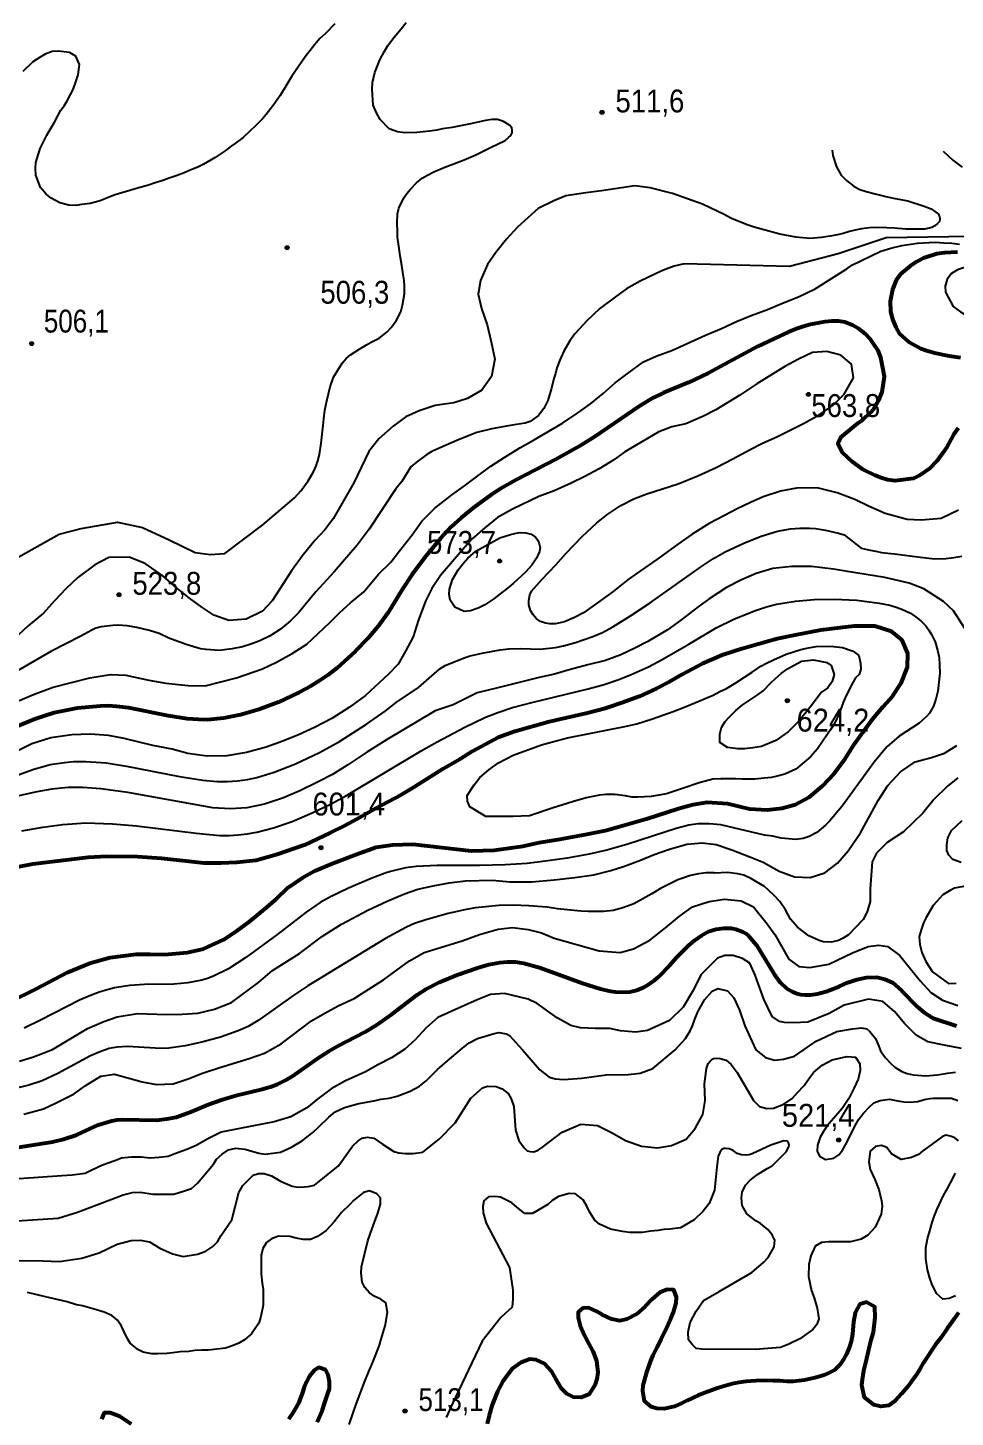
# Model space of a CAD drawing. Header units: metres. Extents: x 547833 to 556102, y 1844799 to 1850994.
# Drawn here: x 550665 to 551355, y 1848477 to 1849510 of the extents above; entities that cross this region are included whole.
import ezdxf

# ---------------------------------------------------------------- set-up
doc = ezdxf.new("R2010")
doc.units = ezdxf.units.M
doc.header["$LTSCALE"] = 6.8
for name, color, linetype, lineweight in [('1', 7, 'Continuous', 25), ('2', 7, 'Continuous', 53), ('5', 7, 'Continuous', 13)]:
    doc.layers.add(name, color=color, linetype=linetype, lineweight=lineweight)

msp = doc.modelspace()

# ---------------------------------------------------------------- hatches: boundary and pattern name
at = {"layer": '5'}
for points in [[(551093.65, 1849447.55, 1), (551090.65, 1849447.55, 1)], [(550859.63, 1849346.93, 1), (550856.63, 1849346.93, 1)], [(550669.73, 1849275.72, 1), (550666.73, 1849275.72, 1)], [(551247.09, 1849237.87, 1), (551244.09, 1849237.87, 1)], [(551017.5, 1849113.94, 1), (551014.5, 1849113.94, 1)], [(550734.63, 1849088.93, 1), (550731.63, 1849088.93, 1)], [(551231.39, 1849010.18, 1), (551228.39, 1849010.18, 1)], [(550884.79, 1848900.89, 1), (550881.79, 1848900.89, 1)], [(551269.55, 1848683.63, 1), (551266.55, 1848683.63, 1)], [(550947.25, 1848482.05, 1), (550944.25, 1848482.05, 1)]]:
    msp.add_hatch(color=256, dxfattribs=at).paths.add_polyline_path(points)

# ---------------------------------------------------------------- linework, layer by layer
at = {"layer": '1'}
msp.add_line((551345.6, 1849418.68), (551352.9, 1849412.02), dxfattribs=at)
for points in [[(550893.66, 1849513.44), (550886.55, 1849506.31), (550882.47, 1849502.4), (550878.74, 1849497.96), (550875.29, 1849493.55), (550872.33, 1849489.78), (550869.28, 1849485.56), (550866.48, 1849481.66), (550861.65, 1849474.53), (550857.84, 1849468.37), (550852.99, 1849460.24), (550847.8, 1849452.63), (550842.62, 1849446.02), (550839.87, 1849442.84), (550835.18, 1849438.14), (550830.44, 1849433.72), (550825.47, 1849428.99), (550819.86, 1849424.75), (550816.45, 1849422.34), (550811.37, 1849418.45), (550804.64, 1849414.07), (550795.61, 1849408.71), (550791.85, 1849406.83), (550786.01, 1849404.55), (550781.53, 1849402.73), (550775.69, 1849400.45), (550771.18, 1849398.9), (550764.89, 1849396.72), (550760.79, 1849395.37), (550755.19, 1849393.4), (550745.13, 1849390.62), (550741.15, 1849389.42), (550735.36, 1849387.86), (550730.29, 1849386.25), (550726.34, 1849384.78), (550719.28, 1849381.93), (550711.72, 1849379.73), (550705.39, 1849379.1), (550701.05, 1849378.43), (550695.9, 1849378.66), (550689.14, 1849380.4), (550682.74, 1849383.89), (550679.12, 1849386.73), (550674.95, 1849391.78), (550671.26, 1849401.01), (550671.24, 1849405.85), (550671.42, 1849410.28), (550674.56, 1849420.77), (550679.48, 1849430.62), (550685.13, 1849440.42), (550687.7, 1849445), (550690.03, 1849449.27), (550692.34, 1849452.54), (550694.74, 1849456.25), (550697.15, 1849460.96), (550698.99, 1849464.6), (550700.81, 1849469.52), (550702.94, 1849475.47), (550703.86, 1849483.13), (550701.11, 1849489.34), (550696.49, 1849492.2), (550688.12, 1849493.18), (550683.47, 1849492.75), (550678.27, 1849490.98), (550674.71, 1849488.7), (550669.16, 1849485.18), (550661.64, 1849477.86)], [(550924.49, 1849447.13), (550922.09, 1849452.82), (550921.34, 1849464.83), (550921.61, 1849469.71), (550923.4, 1849477.18), (550925.23, 1849482.1), (550927.08, 1849486.74), (550930.36, 1849492.55), (550933.06, 1849497.29), (550937.59, 1849503.4), (550942.8, 1849509.72), (550946.65, 1849514.32)], [(550654.21, 1849114.74), (550688.63, 1849134.03), (550705.14, 1849138.16), (550731.98, 1849142.99), (550750.57, 1849138.85), (550770.52, 1849129.9), (550789.79, 1849120.25), (550800.81, 1849118.88), (550811.82, 1849119.57), (550840.03, 1849140.92), (550863.56, 1849160.98), (550868.6, 1849166.43), (550873.71, 1849173.6), (550877.73, 1849180.35), (550879.62, 1849184.71), (550880.86, 1849188.56), (550882.15, 1849193.13), (550883.53, 1849201.7), (550884.44, 1849210.64), (550884.81, 1849214.67), (550885.47, 1849219.73), (550886.25, 1849226.23), (550887.68, 1849233.24), (550890.13, 1849243.5), (550892.52, 1849250.77), (550898.94, 1849261.23), (550902.09, 1849264.6), (550905.19, 1849267.26), (550912.2, 1849271.67), (550917.1, 1849274.68), (550920.7, 1849276.68), (550926.44, 1849279.8), (550932.33, 1849284.08), (550935.45, 1849287.73), (550939.27, 1849292.61), (550942.57, 1849299.41), (550943.99, 1849304.14), (550945.37, 1849312.71), (550945.37, 1849318.55), (550945.02, 1849322.63), (550944.47, 1849327.12), (550943.37, 1849333.82), (550942.08, 1849340.93), (550941.07, 1849348.07), (550940.26, 1849354.8), (550940.18, 1849358.92), (550939.84, 1849365.28), (550940.14, 1849372.16), (550941.19, 1849376.41), (550944.83, 1849383.97), (550946.98, 1849387.37), (550949.73, 1849390.55), (550954.3, 1849395.09), (550958.57, 1849398.6), (550962.42, 1849400.91), (550967.11, 1849403.33), (550975.38, 1849406.76), (550979.33, 1849408.24), (550989.65, 1849412.34), (550998.44, 1849416.11), (551009.17, 1849421.49), (551020.06, 1849426.7), (551022.62, 1849428.95), (551024.29, 1849430.33), (551025.27, 1849432.39), (551025.46, 1849434.36), (551025.17, 1849436.03), (551023.3, 1849438.09), (551018.98, 1849440.84), (551014.57, 1849442.32), (551010.64, 1849442.22), (551005.63, 1849441.53), (550994.37, 1849439.11), (550985.77, 1849437.21), (550980.76, 1849436.31), (550973.62, 1849435.3), (550969.32, 1849434.36), (550963.99, 1849433.71), (550954.57, 1849432.71), (550945.65, 1849432.33), (550940.15, 1849433.09), (550934.04, 1849435.34), (550927.22, 1849442.2), (550924.49, 1849447.13)], [(551263.24, 1849419.59), (551263.73, 1849415.61), (551266.52, 1849407.14), (551269.99, 1849400.99), (551273.86, 1849396.81), (551279.66, 1849392.55), (551283.79, 1849390.17), (551288.44, 1849388.82), (551295.24, 1849386.92), (551302.99, 1849385.13), (551308.76, 1849383.75), (551319.56, 1849381.86), (551331.68, 1849377.79), (551336.77, 1849375.75), (551340.28, 1849373.49), (551342.31, 1849371.79), (551342.99, 1849369.98), (551343.11, 1849368.73), (551343.11, 1849367.49), (551342.88, 1849366.47), (551341.41, 1849364.88), (551339.6, 1849363.19), (551337.34, 1849362.05), (551332.02, 1849360.7), (551325.64, 1849360.82), (551317.95, 1849360.84), (551309.55, 1849361.42), (551303.75, 1849361.68), (551296.51, 1849361.92), (551290.93, 1849361.73), (551284.93, 1849361), (551280.41, 1849359.97), (551276.03, 1849359.12), (551271.27, 1849357.42), (551267.21, 1849356.6), (551261.56, 1849355.6), (551255.29, 1849354.52), (551246.72, 1849353.8), (551236.18, 1849354.92), (551224.21, 1849357.15), (551213.3, 1849359.99), (551205.34, 1849362.22), (551200.16, 1849364), (551188.38, 1849368.66), (551182.55, 1849371.79), (551172.53, 1849376.5), (551166.74, 1849379.32)], [(551352.9, 1849412.02), (551359.77, 1849406.93)], [(551166.74, 1849379.32), (551144.66, 1849387.34), (551127.83, 1849391.55), (551116.62, 1849392.95), (551091.84, 1849389.21), (551080.16, 1849387.81), (551065.2, 1849385.47), (551056.32, 1849381.72), (551044.64, 1849376.11), (551029.33, 1849362.31), (551021.15, 1849353.35), (551013.21, 1849343.51), (551007, 1849334.4), (551001.77, 1849322.67), (551000.01, 1849312.41), (551002.61, 1849301.76), (551006.83, 1849289.61), (551009.79, 1849277.05), (551012.41, 1849264.05), (551009.94, 1849251.09), (551002.95, 1849240.97), (550992.07, 1849234.83), (550982.15, 1849231.66), (550968.17, 1849229.57), (550956.25, 1849225.65), (550946.33, 1849221.31), (550936.87, 1849214.29), (550926.27, 1849204.91), (550918.92, 1849195.53), (550907.65, 1849172.23), (550892.39, 1849145.32), (550886.2, 1849137.13), (550878.67, 1849129.29), (550870.05, 1849118.59), (550861.29, 1849106.82), (550852.99, 1849093.54), (550847.04, 1849084.47), (550839.88, 1849076.81), (550827.69, 1849070.76), (550814.88, 1849069.86), (550803.7, 1849073.72), (550794.74, 1849079.81), (550785.46, 1849086.39), (550775.62, 1849094.33), (550765.83, 1849102.93), (550752.57, 1849112.15), (550740.76, 1849116.99), (550725.53, 1849116.57), (550715.34, 1849111.29), (550702.68, 1849101.66), (550694, 1849093.56), (550685.3, 1849084.54), (550677.04, 1849075.18), (550665.78, 1849065.85), (550655.12, 1849055.81)], [(551380.91, 1849355.51), (551303.47, 1849354.35), (551267.77, 1849342.45), (551231.57, 1849333.03), (551153.21, 1849335.07), (551145.75, 1849333.2), (551140.99, 1849331.51), (551136.72, 1849329.71), (551120.5, 1849322.13), (551114.36, 1849318.66), (551110.31, 1849316.41), (551103.09, 1849311.21), (551090.61, 1849301.84), (551080.56, 1849292.29), (551075.31, 1849286.69), (551072.08, 1849282.93), (551068.24, 1849277.66), (551063.72, 1849270.06), (551060.69, 1849263.29), (551058.5, 1849257.58), (551057.56, 1849253.46), (551056.27, 1849249.62), (551054.72, 1849242.54), (551051.83, 1849233.38), (551048.87, 1849227.42), (551044.85, 1849222.28), (551038.82, 1849217.87), (551034.97, 1849216.6), (551028.69, 1849215.52), (551021.15, 1849214.28), (551010.18, 1849212.31), (550999.15, 1849209.52), (550992.25, 1849206.93), (550984.31, 1849203.72), (550972.46, 1849198.44), (550965.78, 1849195.38), (550962.05, 1849193.17), (550954.24, 1849187.57), (550950.03, 1849184.02), (550943.27, 1849173.26), (550938.91, 1849167.81), (550919.12, 1849137.79), (550910.11, 1849125.71), (550892.99, 1849105.95), (550879.43, 1849091.1), (550866.55, 1849075.62), (550860.68, 1849069.51), (550853.27, 1849063.32), (550845.51, 1849058.41), (550837.93, 1849054.75), (550831.23, 1849052.2), (550825.06, 1849050.26), (550817.38, 1849048.72), (550807.53, 1849047.49), (550797.88, 1849048.13), (550793.83, 1849048.72), (550783.05, 1849051.9), (550770.32, 1849056.79), (550763.15, 1849060.05), (550755.89, 1849062.28), (550746.38, 1849064.64), (550739.34, 1849065.76), (550732.36, 1849066.29), (550728.62, 1849066.16), (550719.91, 1849064.99), (550716, 1849064.05), (550712.87, 1849062.72), (550704.82, 1849058.04), (550682.53, 1849046.8), (550657.69, 1849032.29)], [(550658.44, 1849010.14), (550670.87, 1849015.3), (550684.36, 1849020.33), (550711.59, 1849027.16), (550726.96, 1849029.55), (550738.36, 1849029.24), (550755.25, 1849025.55), (550768.07, 1849023.19), (550784.6, 1849021.41), (550797.28, 1849021.25), (550820.58, 1849027.21), (550839.85, 1849033.99), (550850.22, 1849038.91), (550861.86, 1849045.15), (550872.9, 1849052.1), (550872.9, 1849052.1), (550889.85, 1849068.39), (550897.19, 1849075.68), (550905.18, 1849082.91), (550915.03, 1849091.02), (550925.94, 1849104.36), (550935.18, 1849113.18), (550941.6, 1849121.66), (550951.12, 1849133.52), (550958.37, 1849143.67), (550968.03, 1849153.33), (550980.18, 1849162.9), (550990.05, 1849169.84), (550998.88, 1849176.65), (551009.42, 1849184.46), (551019.94, 1849191.35), (551030.97, 1849198.3), (551041.24, 1849203.99), (551062.7, 1849216.51), (551074.89, 1849224.65), (551083.53, 1849230.92), (551093.04, 1849238.6), (551102, 1849246.48), (551110.83, 1849253.29), (551123.08, 1849262.09), (551132.37, 1849266.22), (551144.49, 1849270.69), (551169.1, 1849281.9), (551180.9, 1849286.86), (551192.15, 1849292.01), (551203.1, 1849296.48), (551215.07, 1849301.06), (551226.24, 1849305.81), (551238.07, 1849310.51), (551250.66, 1849316.48), (551274.14, 1849331.21), (551277.88, 1849334.02), (551299.29, 1849344.32), (551306.86, 1849346.68), (551314.95, 1849348.62), (551326.59, 1849350.36), (551335.33, 1849350.94), (551339.79, 1849351.16), (551346.26, 1849350.66), (551352.23, 1849350.27), (551357.75, 1849349.66)], [(551357.09, 1849151.85), (551344.13, 1849145.71), (551329.29, 1849144.3), (551319.03, 1849144.88), (551302.7, 1849149.3), (551290.17, 1849154.69), (551280.16, 1849159.74), (551266.89, 1849164.79), (551252.08, 1849168.47), (551236.71, 1849168.17), (551224.72, 1849165.93), (551212.05, 1849161.66), (551202.51, 1849157.49), (551192.51, 1849152.76), (551183.17, 1849147.97), (551171.9, 1849141.9), (551159.16, 1849133.96), (551148.33, 1849126.38), (551132.85, 1849115.23), (551120.68, 1849106.83), (551111.56, 1849100.24), (551100.49, 1849091.46), (551088.87, 1849082.87), (551078.41, 1849075.46), (551071.76, 1849072.05), (551064.37, 1849068.86), (551057.48, 1849067.33), (551053.15, 1849067.33), (551050.22, 1849067.72), (551046.39, 1849069.12), (551043.46, 1849071.03), (551041.04, 1849073.97), (551039.13, 1849077.16), (551037.85, 1849081.37), (551037.85, 1849084.56), (551038.49, 1849088.77), (551039.76, 1849091.57), (551047.56, 1849100.57), (551057.76, 1849111.2), (551065.34, 1849119.69), (551077.52, 1849132.27), (551088.29, 1849142.45), (551096.38, 1849148.92), (551106.05, 1849155.31), (551115.76, 1849160.27), (551125.37, 1849163.92), (551148.73, 1849171.46), (551163.3, 1849177.27), (551176.88, 1849183.62), (551189.3, 1849189.96), (551202.16, 1849196.87), (551211.5, 1849201.66), (551222.01, 1849206.46), (551241.83, 1849216.31), (551253.59, 1849222.7), (551264.08, 1849229.84), (551272.09, 1849238), (551279.1, 1849250.2), (551277.59, 1849260.46), (551269.74, 1849267.08), (551259.35, 1849269.86), (551248.62, 1849268.95), (551238.26, 1849264.04), (551228.06, 1849258.75), (551207.19, 1849245.78), (551194.65, 1849237.21), (551176.65, 1849226.41), (551167.68, 1849221.79), (551154.4, 1849216.13), (551144.12, 1849213.71), (551134.48, 1849210.09), (551109.13, 1849195.26), (551100.98, 1849189.31), (551090.06, 1849182.5), (551079.38, 1849176.9), (551069.16, 1849171.87), (551056.54, 1849166.16), (551045.31, 1849161.93), (551025.57, 1849152.48), (551014.55, 1849146.45), (551005.19, 1849138.65), (550995.74, 1849130.46), (550986.88, 1849120.63), (550972.04, 1849103.17), (550965.64, 1849093.52), (550960.89, 1849084.19), (550955.63, 1849069.46), (550951.72, 1849057.63), (550946.11, 1849046.89), (550940.74, 1849037.37), (550933.43, 1849029.82), (550916.27, 1849014.16), (550904.43, 1849005.29), (550891.46, 1848997.05), (550878.45, 1848990.25), (550866.57, 1848984.89), (550854.89, 1848980.08)], [(551175.1, 1849115.81), (551183.75, 1849120.75), (551197.46, 1849127.37), (551210.35, 1849132.45), (551222.68, 1849136.11), (551232.32, 1849137.96), (551239.19, 1849138.53), (551246.38, 1849138.54), (551250.87, 1849138.21), (551258.25, 1849137.05), (551267.92, 1849134.82), (551272.05, 1849133.52), (551284.76, 1849123.69), (551291.52, 1849122.11), (551295.78, 1849121.34), (551299.89, 1849120.4), (551311.43, 1849119.08), (551322.82, 1849117.58), (551328.83, 1849116.87), (551339.38, 1849115.74), (551347.71, 1849115.79), (551353.7, 1849116.52), (551359.49, 1849117.7)], [(550626.77, 1848943.64), (550669.05, 1848958.97), (550682.03, 1848962.66), (550692.66, 1848964.35), (550699.26, 1848964.91), (550708.43, 1848965.08), (550723.61, 1848963.97), (550738.84, 1848961.51), (550778.21, 1848953.84), (550795.49, 1848951.2), (550806.16, 1848950.14), (550813.75, 1848949.99), (550821.2, 1848950.53), (550828.78, 1848951.62), (550835.63, 1848953.12), (550848.46, 1848956.99), (550864.4, 1848963.3), (550882.28, 1848971.69), (550896.99, 1848979.93), (550917.03, 1848992.74), (550930.94, 1849002.5), (550939.24, 1849008.75), (550955.74, 1849020.1), (550971.71, 1849033.96), (550975.52, 1849036.32), (550989.73, 1849041.96), (550994.25, 1849043.46), (551003.02, 1849045.44), (551016.43, 1849047.92), (551022.89, 1849048.81), (551031.73, 1849049.03), (551046.16, 1849048.6), (551057.59, 1849049.72), (551063.58, 1849050.93), (551072.41, 1849053.38), (551085.27, 1849057.8), (551092.53, 1849060.95), (551100.28, 1849065.07), (551113.32, 1849073.19), (551127.97, 1849083.01), (551165.29, 1849109.51), (551175.1, 1849115.81)], [(551264.26, 1849107.95), (551247.95, 1849110.02), (551233.33, 1849110.07), (551219.18, 1849108.35), (551206.82, 1849104.76), (551195.91, 1849100.04), (551184.72, 1849094.38), (551171.78, 1849085.89), (551163.63, 1849079.94), (551150.85, 1849070.16), (551140.91, 1849062.82), (551126.28, 1849054.26), (551116.94, 1849049.47), (551106.21, 1849044.38), (551094.71, 1849040.11), (551081.67, 1849036.83), (551067.77, 1849033.05), (551056.92, 1849029.91), (551045.47, 1849027.48), (551015.81, 1849020.1), (550999.4, 1849016.12), (550981.51, 1849007.17), (550968.08, 1849002.69), (550931.92, 1848981.19), (550917.25, 1848971.96), (550903.26, 1848962.43), (550891.86, 1848955.31), (550880.81, 1848949.53), (550867.48, 1848943.21), (550855.46, 1848937.96), (550841.28, 1848933.24), (550828.28, 1848930.62), (550815.73, 1848929.75), (550802.84, 1848930.53), (550739.85, 1848941.94), (550719.67, 1848944.71), (550706.12, 1848945.55), (550695.28, 1848945.66), (550683.3, 1848944.34), (550672.18, 1848942.34), (550657.42, 1848939.24)], [(551361.76, 1849063.92), (551353.38, 1849077), (551346.01, 1849083.94), (551331.44, 1849093.27), (551320.35, 1849097.53), (551302.47, 1849101.76), (551274.52, 1849106.19), (551264.26, 1849107.95)], [(550661.04, 1848913.35), (550676.45, 1848916.17), (550691.55, 1848918.15), (550708.59, 1848919.36), (550728.24, 1848918.71), (550746.26, 1848917.09), (550790.55, 1848911.64), (550808.24, 1848910.01), (550815.33, 1848909.97), (550821.82, 1848910.39), (550828.54, 1848911.17), (550835.74, 1848912.51), (550847.95, 1848915.62), (550861.87, 1848920.39), (550876.81, 1848926.72), (550890.31, 1848933.23), (550902.16, 1848939.63), (550957.67, 1848972.94), (550969.52, 1848979.65), (550990.21, 1848990.48), (551005.16, 1848997.58), (551014.78, 1849001.46), (551025.64, 1849005.05), (551041.03, 1849009.08), (551081.82, 1849018.95), (551093.69, 1849022.28), (551103.85, 1849025.6), (551113.45, 1849029.34), (551126.67, 1849035.45), (551136.88, 1849040.85), (551156.79, 1849052.25), (551177.09, 1849064.28), (551190.58, 1849070.92), (551206.26, 1849077.21), (551214.41, 1849080), (551221.9, 1849081.97), (551235.9, 1849084.28), (551249.95, 1849085.36), (551264.81, 1849085.73), (551281.43, 1849084.9), (551298.2, 1849082.78), (551306.07, 1849081.1), (551311.5, 1849079.55), (551315.41, 1849078.06), (551321.31, 1849075.14), (551326.59, 1849071.64), (551329.48, 1849069.2), (551332.76, 1849065.74), (551335.05, 1849062.72), (551337.08, 1849059.49), (551339.7, 1849053.85), (551341.58, 1849047.76), (551342.66, 1849042.33), (551343.1, 1849036.77), (551343.12, 1849030.65), (551341.78, 1849017.38), (551340.32, 1849011.23), (551338.47, 1849006.08), (551335.59, 1849001.02), (551333.43, 1848998.38), (551327.86, 1848993.37), (551313.01, 1848983.77), (551303.92, 1848975.81), (551294.31, 1848964.41), (551270.68, 1848931.85), (551261.18, 1848920.58), (551258.24, 1848917.71), (551251.71, 1848912.22), (551246.24, 1848909.14), (551241.63, 1848907.68), (551236.25, 1848906.95), (551225.22, 1848908.01), (551219.11, 1848909.35), (551212.89, 1848910.27), (551180.45, 1848917.78), (551171.7, 1848918.75), (551163.7, 1848918.56)], [(550854.89, 1848980.08), (550842.62, 1848975.72), (550827.98, 1848971.59), (550813.38, 1848969.3), (550798.82, 1848968.83), (550784.34, 1848970.86), (550784.34, 1848970.86), (550772.72, 1848974.15), (550758.3, 1848976.84), (550737.03, 1848982.09), (550725.28, 1848984.31), (550711.84, 1848985.29), (550698.2, 1848984.81), (550682.54, 1848982.65), (550668.33, 1848978.18), (550646.06, 1848967)], [(550731.79, 1848775.06), (550747.02, 1848777.56), (550768.77, 1848776.81), (550780.11, 1848777.01), (550791.75, 1848777.9), (550804.05, 1848780.83), (550816.88, 1848785.91), (550836.88, 1848800.74), (550847.15, 1848809.69), (550867.28, 1848822.31), (550884.52, 1848835.11), (550898.46, 1848843.98), (550918.21, 1848854.34), (550932.54, 1848861.04), (550945.31, 1848866.64), (550955.2, 1848870.06), (550966.77, 1848872.64), (550978.65, 1848874.74), (550990.6, 1848876.32), (551010.66, 1848876.66), (551023.72, 1848875.51), (551040.04, 1848875.53), (551056.71, 1848876.9), (551071.89, 1848878.75), (551086, 1848880.72), (551098.68, 1848883.83), (551108.83, 1848887.28), (551120.84, 1848891.61), (551131.04, 1848895.72), (551142.42, 1848899.84), (551155.15, 1848903.61), (551166.64, 1848904.61), (551176.99, 1848903.26), (551188.71, 1848899.2), (551201.98, 1848894.15), (551211.87, 1848890.13), (551223.78, 1848883.35), (551235.13, 1848879.12), (551246.93, 1848878.72), (551257.74, 1848882.13), (551267.17, 1848889.41), (551275.06, 1848898.59), (551284.28, 1848911.85), (551297.29, 1848935.88), (551304.68, 1848947.09), (551314.02, 1848957.23), (551324.99, 1848964.69), (551337.12, 1848967.99), (551346.79, 1848971.13), (551355.89, 1848976.8)], [(551356.72, 1848952.82), (551348.83, 1848946.72), (551338.79, 1848936.67), (551330.54, 1848926.62), (551316.2, 1848912.62), (551304, 1848904.73), (551296.11, 1848896.83), (551292.89, 1848890.37), (551291.5, 1848870.27), (551291.35, 1848860.96), (551289.25, 1848853.18), (551286.26, 1848847.53), (551275.28, 1848836.1), (551271.48, 1848833.62), (551267.94, 1848831.77), (551262.81, 1848830.53), (551256.63, 1848830.88), (551253.45, 1848831.77), (551245.92, 1848835.42), (551237.46, 1848841.76), (551232.24, 1848847.86), (551228.51, 1848854.77), (551224.24, 1848860.98), (551220.36, 1848865.16), (551216, 1848869.43), (551212.81, 1848871.93), (551207.09, 1848875.56), (551203.31, 1848877.66), (551197.52, 1848880.48), (551193.22, 1848881.56), (551185.42, 1848882.54), (551175.65, 1848882.04), (551175.24, 1848882.08), (551169.57, 1848882.12), (551163.78, 1848881.41), (551157.87, 1848880.16), (551148.48, 1848876.94), (551135.56, 1848870.44), (551129.07, 1848866.49), (551115.79, 1848859.27), (551107.72, 1848856.07), (551100.41, 1848854.26), (551093.52, 1848853.42), (551081.95, 1848853.4), (551076.42, 1848853.71), (551059.14, 1848855.44), (551051.34, 1848856.59)], [(551163.7, 1848918.56), (551156.63, 1848917.55), (551147.29, 1848915.17), (551111.39, 1848903.58), (551095.75, 1848898.98), (551082.7, 1848896.03), (551066.17, 1848893.18), (551051.96, 1848891.09), (551036.44, 1848889.26), (551020.11, 1848888.09), (551001.14, 1848887.53), (550969.68, 1848887.77), (550954.07, 1848887), (550946.04, 1848885.87), (550934.99, 1848883.21), (550931.08, 1848881.93), (550920.48, 1848878.02), (550903.7, 1848870.76), (550890.47, 1848864.35), (550882.8, 1848860.07), (550872.4, 1848853.08), (550850.45, 1848836.09), (550827.34, 1848819.2), (550814.48, 1848810.8), (550803.86, 1848805.56), (550799.7, 1848803.92), (550794.67, 1848802.47), (550784.35, 1848800.5), (550773.81, 1848799.54), (550752.14, 1848799.21), (550741.34, 1848798.51), (550729.95, 1848796.72), (550719.1, 1848793.76), (550711.9, 1848791.08), (550703.83, 1848787.45), (550674.72, 1848772.59), (550662.58, 1848766.72)], [(551359.07, 1848889.98), (551352.86, 1848892.05), (551349.87, 1848895.28), (551348.48, 1848898.75), (551348.48, 1848903.13), (551349.17, 1848908.21), (551351.94, 1848913.75), (551359.76, 1848921.14)], [(551363.46, 1848872.63), (551354.24, 1848870.71), (551350.47, 1848868.81), (551345.54, 1848865.81), (551338.18, 1848857.87), (551333.18, 1848848.93), (551331.07, 1848845.15), (551329.78, 1848841.31), (551327.84, 1848834.83), (551328.39, 1848828.97), (551329.93, 1848822.91), (551332.81, 1848816.37), (551337.77, 1848808.48), (551349.59, 1848799.89), (551355.25, 1848800.21)], [(551051.34, 1848856.59), (551037.68, 1848857.73), (551026.21, 1848858.19), (551015.5, 1848857.81), (550998.16, 1848856.08), (550991.13, 1848854.93), (550977.71, 1848851.96), (550961.15, 1848847.35), (550952.92, 1848844.46), (550946.84, 1848841.88), (550931.17, 1848833.39), (550873.52, 1848798.08), (550862.39, 1848790.63), (550836.68, 1848772.46), (550829.06, 1848768), (550821.67, 1848764.63), (550808.6, 1848760.14), (550794.69, 1848756.3), (550782.26, 1848753.56), (550773.74, 1848752.25), (550770.14, 1848751.84), (550764.23, 1848751.7), (550739.46, 1848753.12), (550731.79, 1848752.58), (550725.81, 1848751.61), (550719.56, 1848749.38), (550711.94, 1848746.08), (550687.83, 1848732.9), (550676.15, 1848727.58), (550666.28, 1848724.42), (550644.57, 1848719.16)], [(550750.42, 1848726.7), (550761.09, 1848724.86), (550773.42, 1848725.45), (550784.46, 1848729.14), (550795.32, 1848733.2), (550808.24, 1848737.51), (550829.9, 1848744.05), (550841.42, 1848748.06), (550853.63, 1848755.03), (550876.2, 1848772.26), (550887.82, 1848778.76), (550896.64, 1848783.48), (550907.86, 1848788.89), (550929.82, 1848802.65), (550949.1, 1848816.87), (550959.98, 1848823.02), (550972.96, 1848826.82), (550972.96, 1848826.82), (550988.31, 1848831.55), (551001.05, 1848836.23), (551014.92, 1848840.27), (551025.61, 1848841.44), (551037.39, 1848840.12), (551047.09, 1848837.65), (551056.72, 1848833.59), (551090.1, 1848824.2), (551105.65, 1848822.96), (551115.64, 1848825.61), (551127.77, 1848832.17), (551139.44, 1848841.42), (551149.4, 1848849.68), (551159.34, 1848857.02), (551171.92, 1848860.9), (551183.07, 1848862.64), (551195.5, 1848861.28), (551204.79, 1848856.8), (551214.88, 1848844.2), (551220.53, 1848836.34), (551230.9, 1848818.11), (551238.43, 1848812.45), (551246.6, 1848811.82), (551260.73, 1848814.34), (551278.32, 1848822.82), (551289.94, 1848827.54), (551297.79, 1848828.48), (551304.38, 1848827.54), (551313.18, 1848820.94), (551322.39, 1848809.6), (551328.82, 1848801.76), (551336.64, 1848793.31), (551345.31, 1848787.45), (551356.7, 1848783.63)], [(551359.44, 1848751.7), (551346.37, 1848754.03), (551334.43, 1848756.63), (551325.63, 1848761.43), (551317.3, 1848769.82), (551309.65, 1848779.07), (551300.79, 1848786.48), (551290.12, 1848788.32), (551272.04, 1848783.84), (551261.05, 1848777.55), (551245.03, 1848771.26), (551234.36, 1848770.63), (551227.76, 1848770.95), (551223.99, 1848771.58), (551218.66, 1848775.35), (551212.37, 1848788.24), (551206.09, 1848806.15), (551202.1, 1848814.93), (551196.58, 1848818.39), (551189.67, 1848820.7), (551183.46, 1848820.7), (551177.93, 1848818.85), (551165.87, 1848806.52), (551159.3, 1848793.97), (551152.49, 1848782.31), (551142.34, 1848772.33), (551126.03, 1848764.95), (551117.24, 1848763.7), (551105.93, 1848764.64), (551098.08, 1848766.53), (551087.09, 1848766.53), (551076.1, 1848766.84)], [(551076.1, 1848766.84), (551068.88, 1848768.73), (551058.83, 1848774.38), (551044.07, 1848785.07), (551037.16, 1848788.21), (551019.67, 1848792.55), (551009.32, 1848791.81), (550999.48, 1848787.88), (550980.54, 1848779.44), (550970.17, 1848774.53), (550961.21, 1848766.65), (550953.25, 1848757.99), (550945.59, 1848751.18), (550935.67, 1848744.76), (550925.62, 1848739.36), (550916.46, 1848734.2), (550901.62, 1848727.44), (550890.83, 1848721.69), (550880.92, 1848714.09), (550872.86, 1848707.37), (550860.88, 1848700.69), (550848.41, 1848696.96), (550822.91, 1848692.11), (550809, 1848689.32), (550799.61, 1848684.8), (550790.57, 1848679.58), (550783.61, 1848676.45), (550774.57, 1848673.31), (550769.7, 1848671.23), (550763.09, 1848670.53), (550756.14, 1848670.18), (550749.88, 1848670.88), (550742.57, 1848670.88), (550734.92, 1848670.18), (550730.05, 1848668.09), (550721.01, 1848664.96), (550713.01, 1848661.13), (550708.14, 1848658.7), (550698.41, 1848657.31), (550690.76, 1848656.96), (550659.06, 1848654.65)], [(550766.57, 1848643.38), (550773.87, 1848643.38), (550781.87, 1848645.82), (550787.09, 1848647.56), (550791.61, 1848651.39), (550803.29, 1848665.7), (550805.75, 1848669.21), (550809.92, 1848673.08), (550814.67, 1848676.22), (550819.96, 1848677.5), (550826.78, 1848676.72), (550831.25, 1848675.51), (550837.06, 1848673.81), (550841.81, 1848672.94), (550853.32, 1848674.5), (550861.36, 1848678.2), (550869.42, 1848683.02), (550873.95, 1848686.62), (550877.33, 1848689.11), (550881.79, 1848693.34), (550889.23, 1848700.65), (550893.9, 1848704.42), (550900.71, 1848707.65), (550907.05, 1848709.54), (550911.39, 1848710.71), (550917.04, 1848711.71), (550923.77, 1848713.01), (550927.83, 1848713.82), (550933.97, 1848714.73), (550939.89, 1848716.09), (550949.69, 1848719.84), (550956.43, 1848723.7), (550961.41, 1848727.51), (550966.28, 1848732.27), (550970, 1848735.92), (550973.62, 1848739.09), (550977.38, 1848742.43), (550988.42, 1848751.77), (550993.36, 1848755.9), (550999.72, 1848758.91), (551012.06, 1848762.75), (551015.52, 1848763.38), (551021.17, 1848762.44), (551023.37, 1848761.18), (551033.1, 1848750.49), (551045.98, 1848735.72), (551052.89, 1848730.38), (551057.6, 1848729.12), (551063.57, 1848728.49), (551077.07, 1848729.43), (551095.29, 1848731.95), (551111.62, 1848732.26), (551120.41, 1848733.21), (551129.83, 1848736.66), (551146.65, 1848750.65), (551154.29, 1848758.94), (551157.61, 1848764.63), (551159.53, 1848768.55), (551161.03, 1848773.38), (551163.26, 1848778.77), (551168.4, 1848787.89), (551174.02, 1848794.33), (551178.29, 1848796.13), (551185.36, 1848794.59), (551190.02, 1848789.23), (551194.33, 1848780.14), (551198.25, 1848768.42), (551206.42, 1848750.5), (551213.64, 1848744.85), (551220.24, 1848742.96), (551227.15, 1848743.59), (551235.31, 1848745.79), (551251.33, 1848757.1), (551266.72, 1848764.33), (551278.34, 1848766.22), (551284.93, 1848766.85), (551289.01, 1848766.22), (551291.21, 1848764.33), (551295.41, 1848758.94), (551297.64, 1848753.76), (551299.23, 1848749.95), (551302.76, 1848744.61), (551306.45, 1848740.58), (551309.68, 1848737.77), (551314.87, 1848734.55), (551319.07, 1848732.98), (551323.36, 1848731.9), (551332.89, 1848731.29), (551341.45, 1848732.01), (551348.99, 1848733.25), (551354.81, 1848734.12)], [(550659.28, 1848742.24), (550669.61, 1848745.32), (550683.81, 1848750.96), (550709.72, 1848766.5), (550722, 1848771.78), (550731.79, 1848775.06)], [(550983.12, 1848696.45), (550994.65, 1848714.78), (551003.25, 1848722.47), (551007.09, 1848723.6), (551013.42, 1848723.38), (551017.94, 1848721.57), (551022.47, 1848718.17), (551024.73, 1848714.1), (551026.54, 1848708.44), (551027.83, 1848690.94), (551030.38, 1848683.09), (551034.23, 1848677.66), (551036.49, 1848675.63), (551038.75, 1848674.95), (551041.46, 1848674.72), (551044.63, 1848676.08), (551048.02, 1848678.34), (551062.48, 1848689.41), (551076.39, 1848695.27), (551088.76, 1848694.43), (551099.75, 1848688.84), (551109.57, 1848683.25), (551121.57, 1848678.96), (551133.35, 1848677.65), (551143.83, 1848679.45), (551154.75, 1848684.16), (551161.48, 1848692.16), (551167.12, 1848702.64), (551168.74, 1848713.01), (551168.26, 1848725.22), (551169.8, 1848736.7), (551171.06, 1848740.33), (551172.46, 1848742.29), (551173.99, 1848743.69), (551174.97, 1848744.25), (551177.21, 1848744.39), (551180, 1848744.11), (551184.48, 1848742.85), (551188.25, 1848739.63), (551192.59, 1848733.76), (551204.59, 1848713.32), (551205.11, 1848712.66), (551209.13, 1848708.55), (551214.68, 1848706.97), (551219.53, 1848707.36), (551227.25, 1848710.29), (551233.41, 1848714.46), (551237.48, 1848718.87), (551242.43, 1848724.01), (551246.37, 1848729.67), (551249.37, 1848733.8), (551255.7, 1848739.25), (551263.31, 1848743.11), (551274.22, 1848745.77), (551280.46, 1848745.06), (551283.69, 1848740.21), (551283.95, 1848735.19), (551282.47, 1848728.71), (551279.3, 1848721.87), (551275.57, 1848714.35), (551270.56, 1848706.99), (551264.14, 1848699.63), (551259.4, 1848694.04), (551256.88, 1848689.81), (551254.19, 1848685.72), (551252.19, 1848679.65), (551252.06, 1848675.21), (551253.91, 1848671.48), (551258.28, 1848669.13), (551264.48, 1848670.15), (551268.15, 1848672.62), (551270.91, 1848676.09), (551273.15, 1848679.97), (551277.02, 1848687.67), (551279.95, 1848693.85), (551282.99, 1848699.08), (551286.58, 1848703.6), (551290.66, 1848708.01), (551294.25, 1848711.1), (551298.93, 1848713.05), (551305.79, 1848713.83), (551311.92, 1848712.63), (551316.43, 1848711.87), (551321.35, 1848711.64), (551326.65, 1848712.24), (551332.73, 1848713.92), (551336.09, 1848714.34), (551338.61, 1848714.55), (551343.02, 1848714.55), (551345.32, 1848714.55), (551351.8, 1848714.62), (551356.72, 1848712.97)], [(550662.49, 1848702.71), (550677.13, 1848706.84), (550686.53, 1848711.11), (550699.8, 1848717.94), (550707.95, 1848723.89), (550719.61, 1848731.05), (550729.76, 1848732.41), (550750.42, 1848726.7)], [(550651.95, 1848593.87), (550676.65, 1848593.61), (550688.96, 1848593.28), (550705.51, 1848595.68), (550718.46, 1848599.73), (550731.81, 1848606.06), (550742.28, 1848608.85), (550748.8, 1848609.09), (550755.78, 1848607.92), (550763.47, 1848603.26), (550773.01, 1848598.84), (550780.93, 1848596.97), (550791.4, 1848598.6), (550797.69, 1848600.93), (550802.81, 1848604.43), (550806.3, 1848607.92), (550808.87, 1848612.35), (550817.04, 1848624.23), (550822.36, 1848644.51), (550825.15, 1848649.64), (550829.11, 1848653.83), (550832.84, 1848657.33), (550836.79, 1848658.72), (550840.98, 1848658.72), (550846.57, 1848656.86), (550853.32, 1848652.9), (550861.94, 1848649.17), (550866.36, 1848648.47), (550870.78, 1848648.71), (550873.81, 1848648.94), (550878.47, 1848650.1), (550881.03, 1848651.97), (550896.36, 1848664.28), (550906.78, 1848679.1), (550910.98, 1848682.94), (550913.9, 1848684.95), (550917.92, 1848685.68), (550922.49, 1848684.95), (550929.06, 1848680.56), (550937.47, 1848674.9), (550941.12, 1848673.98), (550946.23, 1848673.43), (550951.71, 1848673.43), (550959.02, 1848674.53), (550971.08, 1848684.22), (550983.12, 1848696.45)], [(551350.99, 1848686.41), (551347.84, 1848687.04), (551345.11, 1848686.2), (551334.06, 1848678.1), (551330.54, 1848675.43), (551327.34, 1848672.79), (551322.16, 1848670.56), (551314.48, 1848669.15), (551307.42, 1848673.26), (551303.79, 1848678.1), (551299.94, 1848679.4), (551295.39, 1848678.69), (551291.49, 1848675.17), (551290.51, 1848667.36), (551291.52, 1848661.72), (551294.83, 1848654.27), (551297.82, 1848646.79), (551299.8, 1848638.38), (551300.3, 1848634.27), (551299.73, 1848628.44), (551295.29, 1848618.77), (551289.77, 1848612.81), (551284.67, 1848609.95), (551276.75, 1848607.87), (551268.12, 1848607.78), (551260.56, 1848607.98), (551255.2, 1848607.33), (551250.55, 1848604.69), (551247.43, 1848597.42), (551245.81, 1848590.97), (551245.62, 1848581.98), (551247.87, 1848571.36), (551249.78, 1848566.15), (551252.14, 1848558.59), (551253.42, 1848550.73), (551251.71, 1848546.36), (551248.79, 1848542.64), (551239.07, 1848535.69), (551231.06, 1848531.68), (551224.79, 1848529.4), (551205.89, 1848527.92), (551166.37, 1848528.17), (551162.19, 1848528.66), (551159.49, 1848531.36), (551156.55, 1848535.05), (551156.3, 1848540.7), (551157.78, 1848547.82), (551162.19, 1848556.42), (551167.59, 1848564.28), (551179.13, 1848570.92), (551203.44, 1848585.03), (551212.42, 1848592.85), (551215.69, 1848596.29), (551220.18, 1848604.2), (551220.55, 1848609.05), (551218.61, 1848613.14), (551215.41, 1848617.08), (551209.92, 1848621.38), (551206.46, 1848623.52), (551199.91, 1848628.65), (551196.44, 1848634.8), (551195.75, 1848640.48), (551196.34, 1848644.87), (551198.92, 1848649.99), (551202.32, 1848653.61), (551207.72, 1848657.95), (551214.88, 1848662.34), (551218.65, 1848664.24), (551228.94, 1848674.84), (551231.03, 1848678.39), (551231.22, 1848679.94), (551230.85, 1848681.48), (551229.67, 1848682.58), (551227.12, 1848682.94), (551225.12, 1848682.21), (551217.72, 1848679.83), (551203.84, 1848673.29), (551201.47, 1848672.47), (551198.56, 1848672.29), (551195.74, 1848672.47), (551192.65, 1848673.47), (551189.64, 1848675.84), (551186.73, 1848677.12), (551183.82, 1848677.3), (551182.64, 1848677.3), (551181.18, 1848676.57), (551179.73, 1848674.38), (551178.55, 1848671.65), (551177.57, 1848663.58), (551175.67, 1848646.21), (551171.73, 1848636.44), (551167.29, 1848630.78), (551160.72, 1848624.21), (551150.56, 1848618.17), (551142.49, 1848617.35), (551138.04, 1848617.13), (551133.97, 1848616.32), (551128.11, 1848615.77), (551122.29, 1848614.9), (551117.34, 1848614.78), (551112.7, 1848614.7)], [(551357.07, 1848682.85), (551354.35, 1848685.15), (551350.99, 1848686.41)], [(551354.99, 1848567.71), (551350.27, 1848565.7), (551345.54, 1848565.12), (551340.68, 1848569.5), (551337.41, 1848576.63), (551335.79, 1848580.76), (551334.08, 1848586.96), (551332.72, 1848595.44), (551332.89, 1848603.31), (551333.98, 1848610.17), (551335.68, 1848615.98), (551337.47, 1848622.29), (551339.01, 1848626.8), (551341, 1848631.53), (551345.95, 1848642.22), (551348.98, 1848647.55), (551351.19, 1848651.82), (551354.98, 1848658.85)], [(550657.52, 1848623.54), (550688.07, 1848625.56), (550702.23, 1848629.81), (550725.88, 1848638.86), (550736.31, 1848642.69), (550743.27, 1848644.43), (550749.18, 1848644.78), (550758.22, 1848643.38), (550766.57, 1848643.38)], [(550904.34, 1848471.98), (550909.38, 1848487.17), (550915.71, 1848503.64), (550918.94, 1848511.4), (550921.78, 1848518.31), (550923.73, 1848523.35), (550926.81, 1848530.94), (550928.03, 1848535.41), (550930.99, 1848545.38), (550931.79, 1848549.32), (550932.78, 1848555.69), (550931.48, 1848562.42), (550927.76, 1848565.33), (550923.21, 1848567.18), (550919.36, 1848569.91), (550915.84, 1848573.81), (550913.9, 1848577.9), (550913.1, 1848584.53), (550913.33, 1848589.21), (550918.02, 1848608.68), (550920.2, 1848614.39), (550923.07, 1848622.42), (550925.46, 1848629.12), (550927.54, 1848635.78), (550927.59, 1848640.59), (550924.69, 1848643.44), (550919.29, 1848645.67), (550914.77, 1848644.64), (550907.49, 1848638.63), (550904.64, 1848635.72), (550898.66, 1848629.55), (550893.08, 1848622.79), (550887.14, 1848616.3), (550880.79, 1848611.84), (550875.61, 1848609.61), (550870.17, 1848609.59), (550864.75, 1848610.7), (550860.14, 1848611.74), (550851.78, 1848612), (550846.56, 1848610.09), (550842.9, 1848607.24), (550840.07, 1848602.89), (550838.79, 1848597.61), (550838.81, 1848588.17), (550838.82, 1848584.16), (550839.66, 1848577.22), (550840.24, 1848572.48), (550840.32, 1848567.85), (550840.22, 1848560.79), (550838.69, 1848552.27), (550837.05, 1848547.27), (550831.58, 1848539.55), (550826.36, 1848535.08), (550822.17, 1848532.64), (550818.08, 1848530.71)], [(551112.7, 1848614.7), (551107.32, 1848615.48), (551098.45, 1848617.29), (551090.3, 1848621.11), (551086.54, 1848624.33), (551082.72, 1848630.76), (551081, 1848634.39), (551078.04, 1848639), (551072.37, 1848643.44), (551067.84, 1848643.85), (551059.78, 1848641.59), (551055.18, 1848638.63), (551051.87, 1848635.5), (551040.49, 1848628.99), (551034.91, 1848628.8), (551028.89, 1848633.51), (551025.13, 1848636.74), (551016.76, 1848641.01), (551012.54, 1848641.46), (551007.77, 1848641.2), (551004.43, 1848638.39), (551003.66, 1848634.13), (551003.75, 1848629.5), (551006.14, 1848621.62), (551023.51, 1848588.84), (551025.92, 1848572.01), (551025.92, 1848565.39), (551025.32, 1848559.38), (551016.91, 1848551.57), (551003.09, 1848534.13), (550995.5, 1848517.97), (550981.1, 1848487.55), (550976.43, 1848477.21)], [(550818.08, 1848530.71), (550812.37, 1848528.89), (550799.43, 1848527.32), (550794.79, 1848527.24), (550789.53, 1848527.08), (550784.97, 1848526.37), (550778.76, 1848526.09), (550773.07, 1848525.4), (550768.65, 1848524.86), (550762.12, 1848524.55), (550757.49, 1848524.47), (550751.22, 1848525.95), (550747.17, 1848527.7), (550741.46, 1848532.46), (550739.03, 1848536.64), (550736.7, 1848541.33), (550734.94, 1848545.28), (550732.02, 1848549.57), (550727.91, 1848553.07), (550722.16, 1848555.58), (550714.69, 1848557.72), (550706.06, 1848560.19), (550701.62, 1848561.1), (550694.65, 1848563.13), (550678.49, 1848566.94), (550665.11, 1848570.28)]]:
    msp.add_lwpolyline(points, dxfattribs=at)
for points in [[(551392.13, 1849296.08), (551396.08, 1849301.07), (551398.99, 1849306.27), (551400.24, 1849312.3), (551400.24, 1849316.87), (551397.74, 1849322.9), (551392.96, 1849327.06), (551380.5, 1849332.05), (551370.74, 1849332.88), (551362.43, 1849332.46), (551356.4, 1849330.59), (551351.83, 1849327.89), (551348.72, 1849323.52), (551347.26, 1849318.32), (551347.47, 1849313.96), (551353.08, 1849303.36), (551358.48, 1849299.2), (551364.92, 1849295.25), (551371.57, 1849293.17), (551377.18, 1849292.96), (551380.92, 1849292.96), (551384.24, 1849293.17), (551387.36, 1849294), (551391.72, 1849296.29)], [(551026.21, 1849097.42), (551022, 1849093.86), (551016.42, 1849089.66), (551011.76, 1849085.89), (551005.09, 1849081.4), (551000.1, 1849079.03), (550994.43, 1849076.9), (550989.83, 1849076.5), (550982.88, 1849079.66), (550979.35, 1849085), (550978.53, 1849089.07), (550978.84, 1849093.11), (550981.02, 1849100.26), (550985.27, 1849107.5), (550988.87, 1849112.11), (550992.55, 1849116.08), (550998.47, 1849121.44), (551016.14, 1849131.38), (551024.16, 1849133.63), (551030.51, 1849135.29), (551035.59, 1849135.09), (551039.4, 1849134.11), (551042.72, 1849131.77), (551044.48, 1849129.52), (551045.56, 1849126.78), (551046.15, 1849123.84), (551045.75, 1849121.11), (551043.41, 1849116.12), (551040.09, 1849110.93), (551035.3, 1849105.65)], [(551280.47, 1849027.06), (551278.37, 1849023.28), (551273.72, 1849014.07), (551271.32, 1849008.81), (551268.31, 1849000.59), (551265.15, 1848993.64), (551262.07, 1848988.62), (551259.76, 1848985.3), (551252.42, 1848974.48), (551247.07, 1848968.38), (551236.17, 1848959.21), (551228.13, 1848955.51), (551222.39, 1848954.01), (551218.01, 1848953.16), (551212.64, 1848952.51), (551205.83, 1848951.84), (551196.21, 1848951.95), (551191.71, 1848952.05), (551184.97, 1848952.19), (551180.51, 1848951.97), (551174.61, 1848951.73), (551164.35, 1848949.21), (551152.83, 1848945.09), (551140.2, 1848940.99), (551128.59, 1848938.94), (551118.87, 1848938.56), (551114.55, 1848938.51), (551109.48, 1848939.34), (551101.67, 1848940.32), (551095.11, 1848940.32), (551090.19, 1848939.88), (551080.48, 1848938.06), (551071.07, 1848935.16), (551062.42, 1848932.5), (551056.71, 1848930.69), (551038.17, 1848924.58), (551026.24, 1848924.08), (551014.81, 1848924.08), (551005.86, 1848924.08), (550994.01, 1848931.25), (550992.21, 1848935.51), (550992.03, 1848939.66), (550997.15, 1848947.65), (551001.31, 1848952.96), (551008.13, 1848958.75), (551015.35, 1848963.95), (551020.31, 1848966.64), (551026.04, 1848969.57), (551047.21, 1848977.27), (551055.27, 1848979.53), (551066.58, 1848982.67), (551085.37, 1848986.23), (551091.47, 1848987.45), (551109.13, 1848991.04), (551118.03, 1848992.92), (551129.76, 1848996.58), (551144.95, 1849002.11), (551151.52, 1849004.67), (551158.24, 1849007.41), (551174.71, 1849014.22), (551179.67, 1849016.9), (551184.67, 1849019.27), (551191.69, 1849023.49), (551203.86, 1849031.37), (551210.21, 1849035.83), (551213.99, 1849037.73), (551219.58, 1849040.49), (551228.98, 1849044.83), (551239.94, 1849048.25), (551245.54, 1849049.57), (551251.37, 1849050.43), (551259.51, 1849050.62), (551264.32, 1849050.57), (551270.83, 1849049.76), (551278.87, 1849046.89), (551282.94, 1849043.7), (551284.3, 1849037.78), (551284.48, 1849033.63), (551283.36, 1849029.65)], [(551255.33, 1849016.48), (551246.91, 1849005.36), (551243.02, 1849000.41), (551237.99, 1848994.35), (551230.55, 1848987.04), (551221.42, 1848980.48), (551210.57, 1848976.12), (551204.3, 1848975.04), (551198.12, 1848974.45), (551193.17, 1848974.33), (551185.36, 1848975.31), (551179.78, 1848979.11), (551179.68, 1848985.19), (551181, 1848990.15), (551183.66, 1848994.64), (551186.61, 1848998.04), (551191.62, 1849002.97), (551196.42, 1849006.92), (551208.28, 1849014.77), (551211.94, 1849017.62), (551217.92, 1849023.79), (551221.09, 1849026.74), (551225.3, 1849030.29), (551230.14, 1849033.92), (551240.52, 1849039.51), (551249.36, 1849040.58), (551259.21, 1849038.57), (551262.54, 1849036.25), (551264.78, 1849029.64), (551263.33, 1849024.5), (551260.07, 1849019.62)]]:
    msp.add_lwpolyline(points, close=True, dxfattribs=at)
at = {"layer": '2'}
for points in [[(551356.24, 1849343.64), (551346.69, 1849343.12), (551341.01, 1849342.43), (551331.11, 1849339.21), (551325.88, 1849336.52), (551321.13, 1849333.35), (551314.01, 1849327.3)], [(551314.01, 1849327.3), (551310.86, 1849322.92), (551308.02, 1849316), (551306.21, 1849307.13), (551306.64, 1849299.66), (551308.39, 1849293.14), (551310.48, 1849287.79), (551313.17, 1849282.83), (551319.97, 1849276.93), (551329.05, 1849272.11), (551333.24, 1849270.53), (551339.37, 1849268.87), (551350.07, 1849266.49), (551358.69, 1849265.45)], [(551356.9, 1849212.86), (551353.61, 1849208.29), (551351.65, 1849204.69), (551348.37, 1849198.69), (551345.54, 1849194.34), (551341, 1849188.18), (551335.89, 1849182.76), (551328.64, 1849177.87), (551323.64, 1849175.5), (551310.1, 1849173.54), (551304.23, 1849174.43), (551299.58, 1849175.78), (551295.2, 1849177.49), (551285.99, 1849182.14), (551278.42, 1849187.79), (551275.01, 1849190.74), (551270.47, 1849195.15), (551267.46, 1849201.52), (551269.62, 1849206.1), (551276.63, 1849211.76), (551282.3, 1849216.45), (551286.28, 1849219.34), (551291.46, 1849224.13), (551294.14, 1849227.18), (551297.73, 1849233.22), (551300.47, 1849239.64), (551302.11, 1849251.21), (551299.44, 1849265.31), (551297.52, 1849270.52), (551292.07, 1849278.51), (551287.84, 1849282.96), (551282.89, 1849286.84), (551278.93, 1849289.09), (551272.55, 1849291.51), (551267.97, 1849292.24), (551262.67, 1849292.4), (551257.76, 1849291.96), (551245.88, 1849289.56), (551242.03, 1849288.29), (551236.77, 1849286.69), (551230.39, 1849284.07), (551223.99, 1849281.27), (551207.63, 1849273.4), (551171.05, 1849253.69), (551156.44, 1849246.7)], [(551156.44, 1849246.7), (551137.86, 1849239.07), (551130.55, 1849235.58), (551119.99, 1849229.2), (551087.18, 1849206.72), (551077.2, 1849200.41), (551057.51, 1849189.49), (551027.78, 1849174.14), (551018.24, 1849168.59), (551009.73, 1849163.14), (550996.93, 1849153.84), (550987.56, 1849146.18), (550980.07, 1849139.34), (550972.04, 1849130.79), (550960.29, 1849116.43), (550950.88, 1849103.77), (550943.63, 1849092.86), (550933.13, 1849075.87), (550925.93, 1849065.94), (550918.14, 1849056.33), (550909.03, 1849046.9), (550895.06, 1849034.45), (550888.28, 1849029.14), (550882.48, 1849025.08), (550875.77, 1849020.95), (550867.41, 1849016.4), (550851.67, 1849009.07), (550837.91, 1849003.9), (550823.42, 1848999.66), (550811.17, 1848997.25), (550798.98, 1848996.05), (550792.23, 1848996.08), (550783.75, 1848996.8), (550769.78, 1848998.95), (550740.21, 1849004.81), (550731.33, 1849005.96), (550725.31, 1849006.31), (550719.22, 1849006.21), (550702.32, 1849004.57), (550685.06, 1849001.08), (550677.95, 1848999.01), (550670.6, 1848996.43), (550658.09, 1848991.17)], [(550651.62, 1848785.95), (550671.67, 1848796.08), (550694.76, 1848808.02), (550711.4, 1848815), (550726.67, 1848819.34), (550745.97, 1848821.68), (550756.41, 1848821.64), (550767.15, 1848821.38), (550783.79, 1848823.01), (550795.98, 1848825.8), (550810.71, 1848832.41), (550820.75, 1848838.98), (550830.21, 1848846.01), (550841.59, 1848855.48), (550849.98, 1848862.64), (550858.85, 1848871.28), (550869.71, 1848878.61), (550878.76, 1848883.62), (550891.04, 1848888.9), (550909.12, 1848895.92), (550924.41, 1848901.17), (550936.47, 1848902.9), (550951.54, 1848903.42), (550995.07, 1848898.66), (551011.98, 1848899.14), (551033.41, 1848902.14), (551045.38, 1848904.64), (551060.72, 1848907.28), (551080.89, 1848911.04), (551095.8, 1848914.02), (551125.34, 1848922.31), (551148.92, 1848930.13), (551159.94, 1848932.9), (551170.43, 1848934.7), (551185.44, 1848933.65), (551201.82, 1848929.9), (551214.96, 1848929.14), (551226.17, 1848930.37), (551235.9, 1848932.99), (551246.21, 1848938.42), (551256.14, 1848946.94), (551264.69, 1848956.07), (551272.91, 1848966.85), (551279.13, 1848976.88), (551285.93, 1848986.45), (551293.21, 1848996.34), (551301.19, 1849005.92), (551308.21, 1849013.69), (551314.49, 1849023.2), (551319.18, 1849035.13), (551319.5, 1849045.35), (551315.17, 1849055.26), (551307.2, 1849061.74), (551295, 1849065.48), (551279.46, 1849065.55), (551269.28, 1849064.44), (551254.76, 1849062.55), (551235.62, 1849058.92), (551222.26, 1849056.12), (551211.64, 1849053.27), (551196, 1849048.76), (551181.42, 1849044.11), (551166.69, 1849037.5), (551151.72, 1849029.67), (551142.33, 1849024.23), (551142.33, 1849024.23), (551132.62, 1849019.26), (551119.77, 1849013.26), (551107.65, 1849008.79)], [(551107.65, 1849008.79), (551094.62, 1849004.34), (551080.17, 1849000.75), (551051.85, 1848994.31), (551027.25, 1848987.28), (551014.87, 1848982.77), (550995.63, 1848972.47), (550986.79, 1848966.83), (550973.98, 1848959.4), (550952.51, 1848945.96), (550942.53, 1848940.05), (550924.4, 1848930.28), (550910, 1848922.01), (550900.18, 1848916.9), (550890.21, 1848911.9), (550870.81, 1848902.89), (550850.79, 1848895.76), (550834.87, 1848891.47), (550820.83, 1848889.9), (550809.01, 1848889.38), (550796.22, 1848889.39), (550764.73, 1848892.88), (550746.83, 1848894.1), (550724.22, 1848894.36), (550710.2, 1848893.7), (550669.04, 1848888.7), (550651.19, 1848885.23)], [(550655.53, 1848677.74), (550683.69, 1848682.28), (550691.88, 1848684.17), (550701.72, 1848687.46), (550717.93, 1848694.83), (550727.79, 1848697.75), (550731.64, 1848698.45), (550735.5, 1848698.72), (550760.96, 1848698.36), (550768.68, 1848699.26), (550775.78, 1848700.59), (550786.5, 1848704.48), (550799.5, 1848709.98), (550809.32, 1848713.48), (550821.01, 1848716.78), (550839.54, 1848721.25), (550845.71, 1848723.14), (550851.08, 1848725.19), (550856.8, 1848728.05), (550862.44, 1848731.37), (550880.89, 1848744.35), (550889.13, 1848749.52), (550895.66, 1848753.3), (550916.05, 1848763.95), (550924.39, 1848768.95), (550936.04, 1848777.17), (550955.11, 1848791.67), (550961.34, 1848795.75), (550971.31, 1848801.01), (550984.56, 1848806.39), (550999.54, 1848811.66), (551007.95, 1848814.01), (551016.2, 1848815.58), (551022.04, 1848816.03), (551027.82, 1848815.93), (551033.92, 1848815.08), (551046.35, 1848811.63), (551077.77, 1848800.2), (551090.94, 1848795.93), (551098.36, 1848794.15), (551102.25, 1848793.61), (551108.35, 1848793.47), (551112.76, 1848793.79), (551118.16, 1848795.04), (551123.33, 1848797.14), (551126.32, 1848798.91), (551131.21, 1848802.44), (551134.11, 1848804.95), (551142.42, 1848813.4), (551147.86, 1848819.55), (551156.7, 1848828.44), (551161.03, 1848832.13), (551166.03, 1848835.72), (551171.33, 1848838.53), (551176.97, 1848840.39), (551182.59, 1848841.15), (551188.31, 1848840.96), (551191.6, 1848840.26), (551196.75, 1848838.35), (551199.15, 1848836.99), (551201.28, 1848835.2), (551207.07, 1848828.5), (551220, 1848806.86), (551224.58, 1848800.69), (551229.17, 1848796.29)], [(551229.17, 1848796.29), (551233.48, 1848793.86), (551237.02, 1848792.5), (551240.04, 1848791.77), (551243.2, 1848791.46), (551247.02, 1848791.52), (551252.3, 1848792.25), (551258.85, 1848793.97), (551268.44, 1848797.69), (551274.91, 1848800.71), (551281.62, 1848802.91), (551288.5, 1848804.34), (551296.32, 1848804.56), (551302.46, 1848803.12), (551308.03, 1848800.73), (551314.96, 1848794.51), (551326.75, 1848782.61), (551331.38, 1848778.62), (551338.2, 1848774.04), (551355.69, 1848768.54)], [(551256.97, 1848508.8), (551250.43, 1848506.64), (551242.57, 1848504.96), (551234.15, 1848504), (551229.71, 1848504.13), (551224.31, 1848504.47), (551219.25, 1848504.52), (551212.6, 1848504.72), (551206.46, 1848504.5), (551199.26, 1848504), (551194.13, 1848503.26), (551188.87, 1848502.34), (551181.84, 1848500.28), (551178.03, 1848499.06), (551168.48, 1848495.61), (551163.49, 1848493.63), (551155.39, 1848489.87), (551151.52, 1848487.85), (551145.94, 1848485.48), (551138.25, 1848483.66), (551133.16, 1848484.03), (551128.76, 1848485.27), (551123.73, 1848489.28), (551122.39, 1848496.86), (551122.83, 1848501.33), (551125.37, 1848510.93), (551128.37, 1848519.33), (551130.27, 1848523.49), (551133.06, 1848529.49), (551136.13, 1848535.84), (551139.13, 1848541.39), (551143.27, 1848550.85), (551145.27, 1848555.5), (551147.16, 1848562.5), (551147.63, 1848566.66), (551145.58, 1848572.27), (551140.66, 1848572.5), (551135.08, 1848570.13), (551129.21, 1848564.89), (551124.26, 1848559.75), (551117.8, 1848554.12), (551110.49, 1848550.3), (551105.4, 1848549.24), (551099.44, 1848550.31), (551091.95, 1848553.72), (551088.38, 1848556), (551082.38, 1848558.79), (551077.98, 1848558.61), (551074.38, 1848555.52), (551074.39, 1848551.26), (551076, 1848545.44), (551079.03, 1848538.2), (551082.19, 1848532.56), (551085.39, 1848526.61), (551087.94, 1848519.48), (551088.93, 1848510.75), (551088.38, 1848505.79), (551087.11, 1848501.7), (551082.41, 1848494.38), (551076.67, 1848492.15), (551070.95, 1848492.45), (551065.96, 1848494.73), (551062.17, 1848498.88), (551057.72, 1848506.11), (551054.76, 1848511.3)], [(551343.98, 1848536.5), (551340.11, 1848531.64), (551337, 1848527.03), (551334.31, 1848522.93), (551330.96, 1848517.66), (551328.71, 1848513.77), (551325.64, 1848508.85), (551321.81, 1848503.68), (551319.35, 1848500.24), (551314.76, 1848494.83), (551309.99, 1848489.55), (551305.32, 1848486.18), (551299.26, 1848485.33), (551294.06, 1848486.64), (551287.29, 1848492.03), (551285.29, 1848501.27), (551285.77, 1848505.43), (551286.76, 1848512.02), (551288.89, 1848521.1), (551290.33, 1848526.47), (551292.22, 1848534.9), (551293.94, 1848540.62), (551295.23, 1848551.5), (551294.8, 1848559.5), (551288.73, 1848562.92), (551283.84, 1848561.42), (551280.29, 1848555.17), (551279.16, 1848548.42), (551278.32, 1848539.16), (551277.36, 1848533.69), (551276.05, 1848529.91), (551273.84, 1848524.29), (551271.88, 1848520.75), (551268.91, 1848516.31), (551264.93, 1848512.39), (551261.06, 1848510.37), (551256.97, 1848508.8)], [(551357, 1848555.34), (551353.89, 1848550.73), (551348.57, 1848543.34), (551343.98, 1848536.5)], [(550880.57, 1848473.85), (550884.05, 1848482.33), (550885.84, 1848487.54), (550888.24, 1848494.28), (550889.51, 1848498.46), (550889.63, 1848504.12), (550888.55, 1848508.98), (550886.64, 1848512.78), (550881.61, 1848514.42), (550878.16, 1848512.23), (550874.64, 1848508.1), (550872.42, 1848503.8), (550870.8, 1848499.9), (550869.29, 1848495.04), (550866.61, 1848487.95), (550862.34, 1848480.66), (550859.21, 1848475.93)], [(551054.76, 1848511.3), (551049.17, 1848517.45), (551043.34, 1848520.11), (551038.56, 1848520.51), (551032.05, 1848518.04), (551025.48, 1848513.35), (551018.74, 1848504.53), (551014.6, 1848496.48), (551010.5, 1848486.7), (551008.41, 1848478.73), (551006.9, 1848472.56)], [(550742.31, 1848472.37), (550733.88, 1848478.11), (550726.65, 1848480.62), (550722.12, 1848480.71), (550720.12, 1848475.96)]]:
    msp.add_lwpolyline(points, dxfattribs=at)
at = {"layer": '5'}
for centre in [(551092.15, 1849447.55), (550858.13, 1849346.93), (550668.23, 1849275.72), (551245.59, 1849237.87), (551016, 1849113.94), (550733.13, 1849088.93), (551229.89, 1849010.18), (550883.29, 1848900.89), (551268.05, 1848683.63), (550945.75, 1848482.05)]:
    msp.add_circle(centre, 1.5, dxfattribs=at)

# ---------------------------------------------------------------- texts
for s, width, p in [('511,6', 0.9, (551102.15, 1849447.55)), ('506,3', 0.9, (550882.85, 1849305.35)), ('506,1', 0.85, (550677.32, 1849283.88)), ('563,8', 0.9, (551247.73, 1849221.11)), ('573,7', 0.9, (550962.14, 1849119.36)), ('523,8', 0.9, (550743.13, 1849088.93)), ('624,2', 0.95, (551236.76, 1848987.21)), ('601,4', 0.95, (550876.92, 1848924.83)), ('521,4', 0.95, (551225.84, 1848693.39)), ('513,1', 0.85, (550955.75, 1848482.05))]:
    msp.add_text(s, height=17, dxfattribs=dict(at, width=width)).set_placement(p)

doc.saveas('drawing.dxf')
